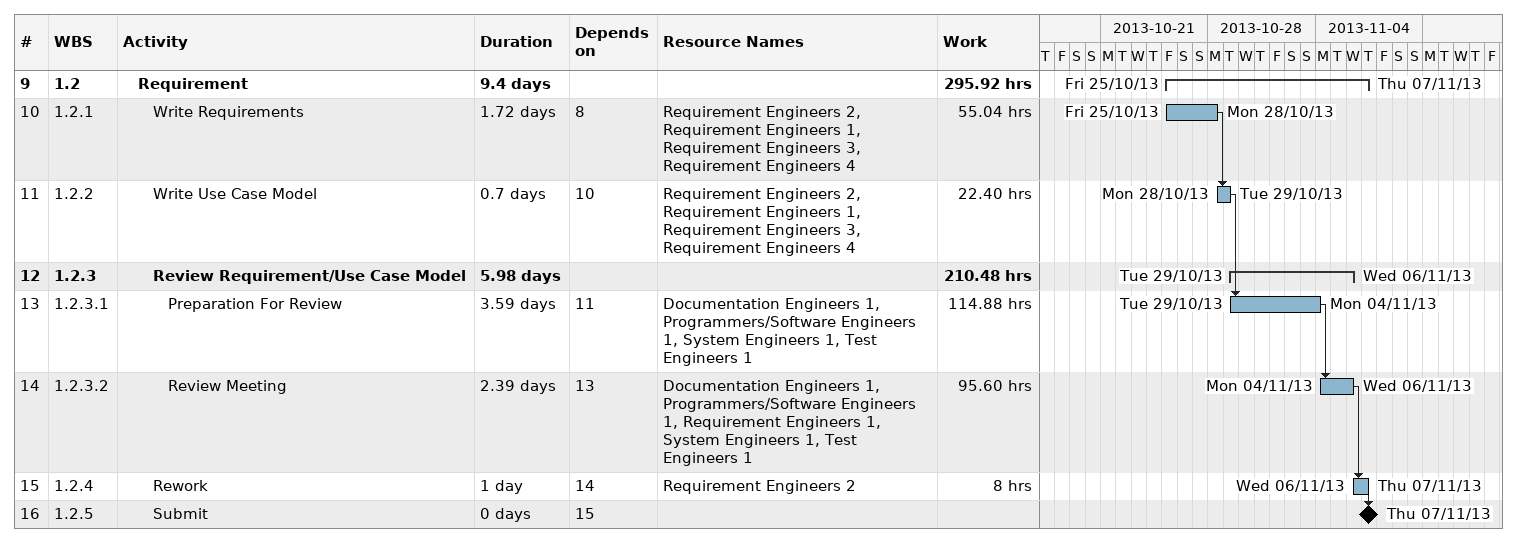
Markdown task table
| ID | WBS | Task | Duration | Start | Finish | Predecessors | Resources | Work (h) |
|---|---|---|---|---|---|---|---|---|
| 9 | 1.2 | **Requirement** | 9.4d | 2013-10-25 | 2013-11-07 |  |  | 295.92 |
| 10 | 1.2.1 | Write Requirements | 1.72d | 2013-10-25 | 2013-10-28 | 8 | Requirement Engineers 2, Requirement Engineers 1, Requirement Engineers 3, Requirement Engineers 4 | 55.04 |
| 11 | 1.2.2 | Write Use Case Model | 0.7d | 2013-10-28 | 2013-10-29 | 10 | Requirement Engineers 2, Requirement Engineers 1, Requirement Engineers 3, Requirement Engineers 4 | 22.40 |
| 12 | 1.2.3 | **Review Requirement/Use Case Model** | 5.98d | 2013-10-29 | 2013-11-06 |  |  | 210.48 |
| 13 | 1.2.3.1 | Preparation For Review | 3.59d | 2013-10-29 | 2013-11-04 | 11 | Documentation Engineers 1, Programmers/Software Engineers 1, System Engineers 1, Test Engineers 1 | 114.88 |
| 14 | 1.2.3.2 | Review Meeting | 2.39d | 2013-11-04 | 2013-11-06 | 13 | Documentation Engineers 1, Programmers/Software Engineers 1, Requirement Engineers 1, System Engineers 1, Test Engineers 1 | 95.60 |
| 15 | 1.2.4 | Rework | 1d | 2013-11-06 | 2013-11-07 | 14 | Requirement Engineers 2 | 8 |
| 16 | 1.2.5 | Submit | 0d | 2013-11-07 | 2013-11-07 | 15 |  |  |
